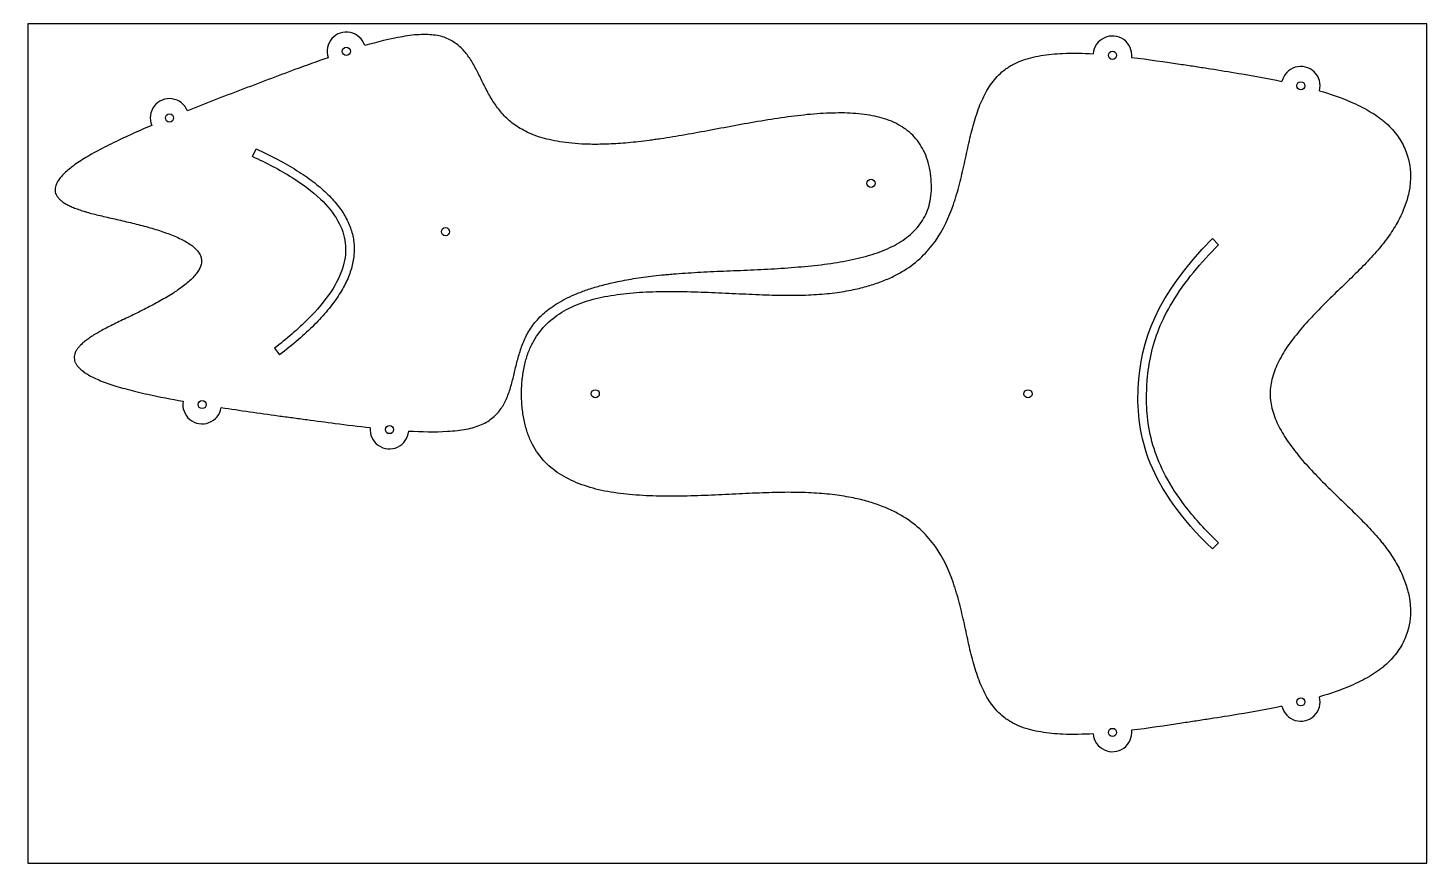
# Model space of a CAD drawing. Header units: inches. Extents: x 132 to 1257, y -131 to 658.
# Drawn here: x 750.9 to 850.9, y -130.6 to -70.9 of the extents above; entities that cross this region are included whole.
import ezdxf

# ---------------------------------------------------------------- set-up
doc = ezdxf.new("R2010")
doc.units = ezdxf.units.IN
doc.header["$MEASUREMENT"] = 0
doc.layers.add('Default', color=7, linetype='Continuous', true_color=0x000000)

msp = doc.modelspace()

# ---------------------------------------------------------------- linework, layer by layer
for p, q in [((766.98, -80.06), (767.23, -79.51)), ((836.02, -86.36), (835.58, -85.93)), ((768.54, -93.76), (768.91, -94.24)), ((836.01, -107.67), (835.58, -108.11))]:
    msp.add_line(p, q)
for centre in [(773.68, -72.54), (828.44, -72.82), (841.9, -75), (761.04, -77.3), (811.18, -81.97), (780.76, -85.43), (791.47, -97.02), (822.4, -97.02), (763.37, -97.79), (776.76, -99.58), (841.9, -119.05), (828.44, -121.23)]:
    msp.add_circle(centre, 0.291)
for centre, start, end in [((773.68, -72.54), 17.8755, 198.6862), ((828.44, -72.82), 353.7838, 175.5067), ((841.9, -75), 345.1026, 167.1169), ((761.04, -77.3), 22.0212, 202.6569), ((763.37, -97.79), 170.3337, 350.9686), ((776.76, -99.58), 174.3036, 355.1183), ((841.9, -119.05), 192.8831, 14.8954), ((828.44, -121.23), 184.4924, 6.2162)]:
    msp.add_arc(centre, 1.38, start, end)
for points, knots in [([(778.13, -99.69), (779.07, -99.73), (779.98, -99.76), (781.14, -99.69), (781.38, -99.67), (781.83, -99.62), (782.04, -99.59), (782.45, -99.51), (782.65, -99.46), (783.01, -99.35), (783.18, -99.29), (783.5, -99.15), (783.64, -99.08), (784.04, -98.83), (784.27, -98.64), (784.67, -98.2), (784.83, -97.96), (785.1, -97.46), (785.21, -97.18), (785.41, -96.63), (785.49, -96.33), (785.64, -95.74), (785.71, -95.44), (785.85, -94.83), (785.93, -94.52), (786.07, -94.07), (786.11, -93.92), (786.22, -93.62), (786.28, -93.47), (786.46, -93.02), (786.61, -92.73), (786.97, -92.15), (787.18, -91.88), (787.55, -91.49), (787.69, -91.36), (787.98, -91.11), (788.13, -90.98), (788.47, -90.74), (788.66, -90.62), (789.05, -90.39), (789.25, -90.27), (789.7, -90.05), (789.94, -89.95), (790.45, -89.74), (790.71, -89.64), (791.29, -89.45), (791.59, -89.36), (792.23, -89.19), (792.57, -89.11), (793.34, -88.94), (793.77, -88.86), (794.68, -88.71), (795.16, -88.65), (795.9, -88.56), (796.16, -88.53), (796.49, -88.5), (796.56, -88.5), (796.69, -88.48), (796.76, -88.48), (796.97, -88.46), (797.11, -88.45), (797.54, -88.41), (797.82, -88.39), (798.41, -88.36), (798.71, -88.34), (799.63, -88.29), (800.26, -88.26), (801.52, -88.21), (802.17, -88.18), (803.46, -88.12), (804.12, -88.09), (805.4, -88), (806.05, -87.95), (807.3, -87.83), (807.93, -87.76), (808.83, -87.62), (809.12, -87.57), (809.7, -87.46), (809.98, -87.4), (810.53, -87.27), (810.8, -87.2), (811.32, -87.04), (811.57, -86.96), (812.06, -86.78), (812.29, -86.68), (812.74, -86.47), (812.96, -86.36), (813.55, -86), (813.92, -85.72), (814.56, -85.09), (814.82, -84.74), (815.12, -84.15), (815.21, -83.94), (815.35, -83.5), (815.4, -83.28), (815.48, -82.8), (815.5, -82.55), (815.5, -82.02), (815.49, -81.75), (815.46, -81.48), (815.43, -81.21), (815.38, -80.94), (815.26, -80.43), (815.18, -80.19), (815, -79.74), (814.89, -79.53), (814.66, -79.14), (814.53, -78.95), (814.1, -78.45), (813.77, -78.16), (813.01, -77.69), (812.59, -77.5), (811.92, -77.29), (811.69, -77.23), (811.2, -77.12), (810.95, -77.08), (810.44, -77.01), (810.17, -76.99), (809.63, -76.95), (809.36, -76.94), (808.79, -76.94), (808.5, -76.95), (807.92, -76.97), (807.62, -76.98), (806.7, -77.05), (806.08, -77.12), (804.83, -77.28), (804.19, -77.38), (802.92, -77.59), (802.27, -77.7), (801, -77.94), (800.37, -78.05), (799.12, -78.29), (798.5, -78.4), (797.59, -78.56), (797.3, -78.61), (796.72, -78.7), (796.43, -78.75), (796.01, -78.81), (795.87, -78.83), (795.66, -78.86), (795.6, -78.87), (795.46, -78.89), (795.39, -78.9), (795.07, -78.94), (794.81, -78.97), (794.06, -79.06), (793.58, -79.1), (792.66, -79.16), (792.22, -79.18), (791.44, -79.19), (791.09, -79.19), (790.43, -79.16), (790.11, -79.14), (789.51, -79.08), (789.23, -79.05), (788.69, -78.96), (788.43, -78.91), (787.95, -78.8), (787.72, -78.74), (787.29, -78.6), (787.08, -78.52), (786.7, -78.36), (786.52, -78.27), (786.17, -78.09), (786.01, -78), (785.57, -77.7), (785.3, -77.48), (784.82, -77), (784.61, -76.75), (784.33, -76.36), (784.24, -76.23), (784.07, -75.96), (783.99, -75.82), (783.75, -75.41), (783.61, -75.12), (783.33, -74.57), (783.19, -74.28), (782.92, -73.74), (782.77, -73.47), (782.46, -72.97), (782.29, -72.74), (781.91, -72.3), (781.7, -72.11), (781.21, -71.77), (780.95, -71.63), (780.5, -71.48), (780.35, -71.44), (780, -71.38), (779.83, -71.36), (779.45, -71.33), (779.25, -71.33), (778.83, -71.35), (778.61, -71.36), (778.16, -71.41), (777.93, -71.45), (776.78, -71.64), (775.9, -71.88), (774.99, -72.12)], [21.33734, 21.33734, 21.33734, 21.33734, 25.86095, 25.86095, 27.02438, 27.02438, 28.09497, 28.09497, 29.07168, 29.07168, 29.96221, 29.96221, 30.77301, 30.77301, 32.26005, 32.26005, 33.67371, 33.67371, 35.10456, 35.10456, 36.58431, 36.58431, 38.10189, 38.10189, 39.66047, 39.66047, 40.44524, 40.44524, 41.23472, 41.23472, 42.85027, 42.85027, 44.56784, 44.56784, 45.49247, 45.49247, 46.4829, 46.4829, 47.55512, 47.55512, 48.72533, 48.72533, 50.0096, 50.0096, 51.42365, 51.42365, 52.98276, 52.98276, 54.70176, 54.70176, 56.85303, 56.85303, 59.24778, 59.24778, 60.54348, 60.54348, 60.87797, 60.87797, 61.21672, 61.21672, 61.9065, 61.9065, 63.33145, 63.33145, 64.80953, 64.80953, 67.88586, 67.88586, 71.06953, 71.06953, 74.27208, 74.27208, 77.43257, 77.43257, 80.48213, 80.48213, 81.9524, 81.9524, 83.37362, 83.37362, 84.74077, 84.74077, 86.04799, 86.04799, 87.29671, 87.29671, 88.48906, 88.48906, 90.73331, 90.73331, 92.89607, 92.89607, 93.99383, 93.99383, 95.14388, 95.14388, 96.37453, 96.37453, 97.71236, 97.71236, 97.71236, 99.05047, 99.05047, 100.28136, 100.28136, 101.43162, 101.43162, 102.5296, 102.5296, 104.69282, 104.69282, 106.93764, 106.93764, 108.13032, 108.13032, 109.37938, 109.37938, 110.68697, 110.68697, 112.05452, 112.05452, 113.47614, 113.47614, 114.94682, 114.94682, 117.99719, 117.99719, 121.15846, 121.15846, 124.36171, 124.36171, 127.54595, 127.54595, 130.62269, 130.62269, 132.10091, 132.10091, 133.52594, 133.52594, 134.21574, 134.21574, 134.5545, 134.5545, 134.88899, 134.88899, 136.18469, 136.18469, 138.5794, 138.5794, 140.73058, 140.73058, 142.4489, 142.4489, 144.00741, 144.00741, 145.42095, 145.42095, 146.70479, 146.70479, 147.87463, 147.87463, 148.94655, 148.94655, 149.93674, 149.93674, 150.86116, 150.86116, 152.57842, 152.57842, 154.19371, 154.19371, 154.98307, 154.98307, 155.76773, 155.76773, 157.32608, 157.32608, 158.84346, 158.84346, 160.32303, 160.32303, 161.7537, 161.7537, 163.16713, 163.16713, 164.65377, 164.65377, 165.46426, 165.46426, 166.35439, 166.35439, 167.33064, 167.33064, 168.40075, 168.40075, 169.56367, 169.56367, 174.09207, 174.09207, 174.09207, 174.09207]), ([(772.37, -72.99), (771.59, -73.26), (770.79, -73.55), (769.37, -74.08), (768.73, -74.32), (767.77, -74.68), (767.45, -74.8), (766.81, -75.05), (766.48, -75.17), (764.88, -75.78), (763.59, -76.27), (762.32, -76.78)], [178.63826, 178.63826, 178.63826, 178.63826, 182.75561, 182.75561, 186.11124, 186.11124, 187.80342, 187.80342, 189.49543, 189.49543, 196.25451, 196.25451, 196.25451, 196.25451]), ([(827.06, -121.34), (826.34, -121.37), (825.61, -121.39), (824.63, -121.35), (824.36, -121.33), (823.84, -121.28), (823.58, -121.24), (823.08, -121.16), (822.83, -121.11), (822.37, -120.99), (822.14, -120.92), (821.72, -120.76), (821.52, -120.67), (821.23, -120.51), (821.14, -120.46), (820.96, -120.35), (820.87, -120.29), (820.62, -120.1), (820.46, -119.97), (820.02, -119.53), (819.77, -119.2), (819.32, -118.47), (819.13, -118.07), (818.8, -117.24), (818.66, -116.8), (818.4, -115.89), (818.28, -115.41), (818.06, -114.45), (817.96, -113.96), (817.74, -112.98), (817.63, -112.49), (817.44, -111.76), (817.37, -111.52), (817.26, -111.16), (817.23, -111.04), (817.15, -110.8), (817.11, -110.68), (816.76, -109.64), (816.35, -108.75), (815.49, -107.54), (815.17, -107.16), (814.42, -106.45), (813.99, -106.12), (813.29, -105.69), (813.04, -105.55), (812.5, -105.28), (812.22, -105.16), (811.62, -104.93), (811.3, -104.82), (810.63, -104.63), (810.28, -104.54), (809.48, -104.38), (809.04, -104.31), (808.1, -104.19), (807.6, -104.14), (806.84, -104.1), (806.57, -104.08), (806.23, -104.07), (806.16, -104.07), (806.02, -104.07), (805.95, -104.07), (805.74, -104.07), (805.6, -104.07), (805.16, -104.06), (804.87, -104.07), (804.27, -104.08), (803.96, -104.09), (803.35, -104.11), (803.03, -104.12), (802.4, -104.15), (802.07, -104.16), (801.1, -104.21), (800.44, -104.24), (799.12, -104.3), (798.46, -104.32), (797.14, -104.35), (796.48, -104.35), (795.2, -104.32), (794.56, -104.28), (793.33, -104.17), (792.73, -104.09), (791.59, -103.86), (791.04, -103.71), (790.01, -103.34), (789.53, -103.12), (788.64, -102.58), (788.24, -102.27), (787.52, -101.52), (787.22, -101.1), (786.85, -100.39), (786.74, -100.13), (786.55, -99.59), (786.47, -99.31), (786.34, -98.71), (786.29, -98.39), (786.22, -97.72), (786.2, -97.37), (786.2, -97.02), (786.2, -96.67), (786.22, -96.32), (786.29, -95.65), (786.34, -95.34), (786.47, -94.73), (786.55, -94.45), (786.74, -93.91), (786.85, -93.66), (787.22, -92.95), (787.52, -92.52), (788.24, -91.78), (788.64, -91.46), (789.53, -90.92), (790.01, -90.7), (791.04, -90.33), (791.59, -90.18), (792.73, -89.96), (793.34, -89.88), (794.56, -89.76), (795.2, -89.73), (796.48, -89.7), (797.14, -89.7), (798.46, -89.72), (799.13, -89.75), (800.44, -89.8), (801.1, -89.83), (802.08, -89.88), (802.4, -89.89), (803.03, -89.92), (803.35, -89.93), (803.97, -89.96), (804.27, -89.96), (804.87, -89.98), (805.17, -89.98), (805.6, -89.98), (805.75, -89.98), (805.96, -89.97), (806.03, -89.97), (806.17, -89.97), (806.24, -89.97), (806.57, -89.96), (806.84, -89.95), (807.6, -89.9), (808.1, -89.86), (809.04, -89.74), (809.48, -89.66), (810.28, -89.5), (810.63, -89.41), (811.3, -89.22), (811.62, -89.11), (812.22, -88.88), (812.51, -88.76), (813.04, -88.49), (813.3, -88.35), (814, -87.92), (814.42, -87.6), (815.17, -86.88), (815.49, -86.51), (816.35, -85.29), (816.76, -84.4), (817.11, -83.36), (817.15, -83.24), (817.23, -83.01), (817.26, -82.89), (817.37, -82.53), (817.44, -82.28), (817.63, -81.55), (817.74, -81.06), (817.96, -80.08), (818.06, -79.59), (818.28, -78.63), (818.4, -78.16), (818.66, -77.25), (818.8, -76.8), (819.13, -75.97), (819.32, -75.57), (819.76, -74.85), (820.02, -74.52), (820.46, -74.08), (820.62, -73.94), (820.87, -73.76), (820.95, -73.7), (821.13, -73.59), (821.23, -73.53), (821.52, -73.38), (821.72, -73.29), (822.14, -73.13), (822.37, -73.06), (822.83, -72.94), (823.07, -72.88), (823.57, -72.8), (823.83, -72.77), (824.36, -72.71), (824.62, -72.7), (825.61, -72.65), (826.33, -72.67), (827.06, -72.71)], [22.6543, 22.6543, 22.6543, 22.6543, 25.62403, 25.62403, 26.71722, 26.71722, 27.79076, 27.79076, 28.80459, 28.80459, 29.76176, 29.76176, 30.66916, 30.66916, 31.10782, 31.10782, 31.53875, 31.53875, 32.38835, 32.38835, 34.10168, 34.10168, 35.89338, 35.89338, 37.79465, 37.79465, 39.79109, 39.79109, 41.84629, 41.84629, 43.93028, 43.93028, 44.96626, 44.96626, 45.48106, 45.48106, 45.99338, 45.99338, 50.03698, 50.03698, 52.08727, 52.08727, 54.2816, 54.2816, 55.46781, 55.46781, 56.73789, 56.73789, 58.10893, 58.10893, 59.59778, 59.59778, 61.44257, 61.44257, 63.48157, 63.48157, 64.58165, 64.58165, 64.86538, 64.86538, 65.15264, 65.15264, 65.7374, 65.7374, 66.94494, 66.94494, 68.19713, 68.19713, 69.48663, 69.48663, 70.80583, 70.80583, 73.50246, 73.50246, 76.21779, 76.21779, 78.89772, 78.89772, 81.48899, 81.48899, 83.94866, 83.94866, 86.25429, 86.25429, 88.41841, 88.41841, 90.50548, 90.50548, 92.63876, 92.63876, 93.76909, 93.76909, 94.97659, 94.97659, 96.28399, 96.28399, 97.71236, 97.71236, 97.71236, 99.14095, 99.14095, 100.44853, 100.44853, 101.65619, 101.65619, 102.78666, 102.78666, 104.92024, 104.92024, 107.00765, 107.00765, 109.17219, 109.17219, 111.47832, 111.47832, 113.93852, 113.93852, 116.53033, 116.53033, 119.21076, 119.21076, 121.92653, 121.92653, 124.6235, 124.6235, 125.94282, 125.94282, 127.2324, 127.2324, 128.48465, 128.48465, 129.6922, 129.6922, 130.27695, 130.27695, 130.56419, 130.56419, 130.84791, 130.84791, 131.94793, 131.94793, 133.98681, 133.98681, 135.83147, 135.83147, 137.31968, 137.31968, 138.69018, 138.69018, 139.9598, 139.9598, 141.14562, 141.14562, 143.33933, 143.33933, 145.38915, 145.38915, 149.4319, 149.4319, 149.94411, 149.94411, 150.45881, 150.45881, 151.49457, 151.49457, 153.57814, 153.57814, 155.63295, 155.63295, 157.62903, 157.62903, 159.53001, 159.53001, 161.32145, 161.32145, 163.03447, 163.03447, 163.88388, 163.88388, 164.31468, 164.31468, 164.7532, 164.7532, 165.66026, 165.66026, 166.61706, 166.61706, 167.63047, 167.63047, 168.70356, 168.70356, 169.79639, 169.79639, 172.77093, 172.77093, 172.77093, 172.77093]), ([(829.81, -72.97), (830.98, -73.11), (832.2, -73.29), (833.74, -73.52), (834.08, -73.57), (834.76, -73.68), (835.1, -73.73), (836.11, -73.89), (836.79, -74), (838.49, -74.28), (839.54, -74.47), (840.55, -74.69)], [176.52532, 176.52532, 176.52532, 176.52532, 181.50447, 181.50447, 182.91824, 182.91824, 184.3319, 184.3319, 187.13807, 187.13807, 191.45401, 191.45401, 191.45401, 191.45401]), ([(843.23, -75.35), (843.99, -75.58), (844.74, -75.83), (845.69, -76.24), (845.92, -76.35), (846.37, -76.57), (846.58, -76.69), (846.99, -76.93), (847.19, -77.05), (847.47, -77.25), (847.56, -77.32), (847.69, -77.42), (847.73, -77.45), (847.82, -77.52), (847.86, -77.56), (848.06, -77.73), (848.21, -77.87), (848.63, -78.32), (848.87, -78.64), (849.27, -79.31), (849.42, -79.66), (849.72, -80.64), (849.78, -81.26), (849.7, -82.23), (849.64, -82.56), (849.48, -83.23), (849.36, -83.56), (849.08, -84.25), (848.91, -84.59), (848.51, -85.28), (848.28, -85.63), (847.97, -86.05), (847.9, -86.14), (847.8, -86.27), (847.77, -86.31), (847.7, -86.4), (847.66, -86.44), (847.48, -86.66), (847.33, -86.84), (847.02, -87.18), (846.86, -87.36), (846.53, -87.71), (846.36, -87.88), (845.83, -88.41), (845.47, -88.77), (844.74, -89.48), (844.37, -89.83), (843.63, -90.55), (843.27, -90.92), (842.57, -91.65), (842.23, -92.02), (841.6, -92.77), (841.3, -93.14), (840.77, -93.9), (840.53, -94.29), (840.14, -95.06), (839.98, -95.45), (839.77, -96.23), (839.71, -96.62), (839.71, -97.42), (839.77, -97.81), (839.98, -98.59), (840.14, -98.98), (840.53, -99.75), (840.77, -100.14), (841.3, -100.9), (841.6, -101.28), (842.23, -102.02), (842.57, -102.39), (843.27, -103.12), (843.63, -103.49), (844.37, -104.21), (844.74, -104.57), (845.47, -105.27), (845.83, -105.63), (846.36, -106.16), (846.53, -106.33), (846.86, -106.68), (847.02, -106.86), (847.33, -107.2), (847.48, -107.38), (847.66, -107.6), (847.7, -107.64), (847.76, -107.73), (847.8, -107.77), (847.9, -107.9), (847.97, -107.99), (848.28, -108.41), (848.51, -108.76), (848.91, -109.45), (849.08, -109.79), (849.36, -110.48), (849.47, -110.81), (849.64, -111.48), (849.7, -111.81), (849.78, -112.78), (849.72, -113.4), (849.42, -114.38), (849.27, -114.73), (848.87, -115.4), (848.63, -115.72), (848.21, -116.17), (848.06, -116.31), (847.86, -116.48), (847.82, -116.52), (847.74, -116.59), (847.69, -116.62), (847.56, -116.72), (847.47, -116.79), (847.19, -116.99), (847, -117.11), (846.59, -117.35), (846.38, -117.47), (845.93, -117.69), (845.7, -117.8), (844.74, -118.21), (844, -118.46), (843.23, -118.69)], [195.22596, 195.22596, 195.22596, 195.22596, 198.45186, 198.45186, 199.50169, 199.50169, 200.50177, 200.50177, 201.45121, 201.45121, 201.90908, 201.90908, 202.13385, 202.13385, 202.35602, 202.35602, 203.22088, 203.22088, 204.86141, 204.86141, 206.43227, 206.43227, 209.03349, 209.03349, 210.40788, 210.40788, 211.87352, 211.87352, 213.45267, 213.45267, 215.16285, 215.16285, 215.61292, 215.61292, 215.84136, 215.84136, 216.07212, 216.07212, 217.01779, 217.01779, 217.99635, 217.99635, 219.00337, 219.00337, 221.07087, 221.07087, 223.19496, 223.19496, 225.30908, 225.30908, 227.36877, 227.36877, 229.33262, 229.33262, 231.17217, 231.17217, 232.88464, 232.88464, 234.51024, 234.51024, 236.13531, 236.13531, 237.84719, 237.84719, 239.68607, 239.68607, 241.64917, 241.64917, 243.70811, 243.70811, 245.82152, 245.82152, 247.94498, 247.94498, 250.01199, 250.01199, 251.01883, 251.01883, 251.99725, 251.99725, 252.94282, 252.94282, 253.17356, 253.17356, 253.40199, 253.40199, 253.85202, 253.85202, 255.56212, 255.56212, 257.14121, 257.14121, 258.60679, 258.60679, 259.98107, 259.98107, 262.58172, 262.58172, 264.15262, 264.15262, 265.79294, 265.79294, 266.65761, 266.65761, 266.87973, 266.87973, 267.10444, 267.10444, 267.5622, 267.5622, 268.5114, 268.5114, 269.51123, 269.51123, 270.56082, 270.56082, 273.79409, 273.79409, 273.79409, 273.79409]), ([(759.77, -77.83), (758.98, -78.17), (758.19, -78.52), (757.18, -79), (756.95, -79.11), (756.5, -79.33), (756.29, -79.45), (755.87, -79.67), (755.67, -79.77), (755.29, -79.99), (755.11, -80.1), (754.77, -80.3), (754.61, -80.41), (754.32, -80.61), (754.18, -80.71), (753.92, -80.91), (753.8, -81.01), (753.59, -81.2), (753.49, -81.29), (753.32, -81.48), (753.24, -81.57), (753.11, -81.74), (753.05, -81.83), (752.97, -81.99), (752.94, -82.05), (752.89, -82.19), (752.88, -82.25), (752.85, -82.45), (752.86, -82.57), (752.92, -82.75), (752.95, -82.81), (753.02, -82.92), (753.06, -82.98), (753.15, -83.09), (753.21, -83.14), (753.33, -83.25), (753.4, -83.3), (753.55, -83.4), (753.63, -83.45), (753.81, -83.55), (753.91, -83.59), (754.11, -83.69), (754.23, -83.73), (754.46, -83.82), (754.59, -83.87), (754.78, -83.93), (754.85, -83.95), (754.95, -83.98), (754.98, -83.99), (755.05, -84.01), (755.09, -84.02), (755.28, -84.08), (755.43, -84.12), (755.74, -84.2), (755.91, -84.24), (756.24, -84.32), (756.42, -84.36), (756.77, -84.44), (756.95, -84.48), (757.31, -84.56), (757.5, -84.61), (758.06, -84.74), (758.43, -84.83), (759.18, -85.02), (759.55, -85.12), (760.09, -85.28), (760.27, -85.33), (760.61, -85.45), (760.78, -85.51), (761.11, -85.63), (761.27, -85.69), (761.57, -85.82), (761.72, -85.89), (761.99, -86.03), (762.13, -86.1), (762.37, -86.24), (762.49, -86.32), (762.7, -86.47), (762.79, -86.55), (762.96, -86.71), (763.04, -86.8), (763.16, -86.97), (763.21, -87.05), (763.29, -87.23), (763.31, -87.32), (763.33, -87.51), (763.33, -87.6), (763.3, -87.79), (763.27, -87.89), (763.18, -88.08), (763.13, -88.18), (763, -88.37), (762.92, -88.47), (762.75, -88.67), (762.66, -88.77), (762.45, -88.97), (762.34, -89.06), (762.1, -89.26), (761.97, -89.36), (761.71, -89.55), (761.57, -89.65), (761.28, -89.84), (761.12, -89.94), (760.81, -90.13), (760.65, -90.22), (760.16, -90.5), (759.82, -90.68), (759.14, -91.03), (758.8, -91.21), (758.28, -91.46), (758.11, -91.54), (757.77, -91.7), (757.61, -91.78), (757.28, -91.94), (757.12, -92.02), (756.81, -92.17), (756.66, -92.25), (756.37, -92.4), (756.24, -92.47), (756.07, -92.57), (756.03, -92.59), (755.98, -92.61), (755.97, -92.62), (755.94, -92.64), (755.92, -92.65), (755.84, -92.69), (755.78, -92.73), (755.61, -92.83), (755.5, -92.9), (755.29, -93.05), (755.19, -93.11), (755.01, -93.25), (754.93, -93.32), (754.77, -93.45), (754.7, -93.52), (754.58, -93.65), (754.52, -93.72), (754.43, -93.85), (754.38, -93.91), (754.32, -94.04), (754.29, -94.1), (754.25, -94.23), (754.24, -94.29), (754.22, -94.48), (754.24, -94.61), (754.3, -94.79), (754.33, -94.85), (754.41, -94.97), (754.45, -95.03), (754.57, -95.16), (754.64, -95.23), (754.81, -95.38), (754.9, -95.45), (755.11, -95.59), (755.23, -95.66), (755.48, -95.8), (755.62, -95.86), (755.91, -96), (756.07, -96.07), (756.41, -96.2), (756.59, -96.26), (756.96, -96.39), (757.16, -96.45), (757.58, -96.58), (757.8, -96.64), (758.25, -96.76), (758.49, -96.82), (758.97, -96.94), (759.23, -97), (760.32, -97.24), (761.16, -97.4), (762.01, -97.56)], [-72.81603, -72.81603, -72.81603, -72.81603, -68.58987, -68.58987, -67.31856, -67.31856, -66.12283, -66.12283, -65.00837, -65.00837, -63.98046, -63.98046, -63.04372, -63.04372, -62.2019, -62.2019, -61.45184, -61.45184, -60.79038, -60.79038, -60.21258, -60.21258, -59.71061, -59.71061, -59.34825, -59.34825, -59.01884, -59.01884, -58.39923, -58.39923, -58.08666, -58.08666, -57.74977, -57.74977, -57.37673, -57.37673, -56.95862, -56.95862, -56.48908, -56.48908, -55.9621, -55.9621, -55.37628, -55.37628, -54.72933, -54.72933, -54.38248, -54.38248, -54.20312, -54.20312, -54.0198, -54.0198, -53.24909, -53.24909, -52.42528, -52.42528, -51.55742, -51.55742, -50.65494, -50.65494, -49.72746, -49.72746, -47.83616, -47.83616, -45.96824, -45.96824, -45.06057, -45.06057, -44.1849, -44.1849, -43.34986, -43.34986, -42.56342, -42.56342, -41.83517, -41.83517, -41.16843, -41.16843, -40.56589, -40.56589, -40.02557, -40.02557, -39.5377, -39.5377, -39.08122, -39.08122, -38.62488, -38.62488, -38.13719, -38.13719, -37.59709, -37.59709, -36.9948, -36.9948, -36.32836, -36.32836, -35.60044, -35.60044, -34.81436, -34.81436, -33.97969, -33.97969, -33.10439, -33.10439, -32.19709, -32.19709, -30.32986, -30.32986, -28.43911, -28.43911, -27.51183, -27.51183, -26.6095, -26.6095, -25.74171, -25.74171, -24.91789, -24.91789, -24.1471, -24.1471, -23.96374, -23.96374, -23.87355, -23.87355, -23.78435, -23.78435, -23.43741, -23.43741, -22.79027, -22.79027, -22.20424, -22.20424, -21.67701, -21.67701, -21.20723, -21.20723, -20.78888, -20.78888, -20.41563, -20.41563, -20.0786, -20.0786, -19.76598, -19.76598, -19.14668, -19.14668, -18.81765, -18.81765, -18.4558, -18.4558, -17.95437, -17.95437, -17.37717, -17.37717, -16.71635, -16.71635, -15.96693, -15.96693, -15.12577, -15.12577, -14.18967, -14.18967, -13.16235, -13.16235, -12.04843, -12.04843, -10.85318, -10.85318, -9.5823, -9.5823, -5.34741, -5.34741, -5.34741, -5.34741]), ([(766.98, -80.06), (767.95, -80.5), (769.66, -81.38), (771.76, -82.91), (773.12, -84.51), (773.73, -86.23), (773.53, -88.04), (772.56, -89.9), (770.85, -91.87), (769.39, -93.11), (768.54, -93.76)], [0, 0, 0, 0, 1.04918, 1.8885, 2.54701, 3.09492, 3.64283, 4.30135, 5.14066, 6.18984, 6.18984, 6.18984, 6.18984]), ([(836.01, -107.67), (835.24, -106.93), (833.91, -105.5), (831.98, -102.73), (830.98, -99.94), (830.85, -97.48), (830.92, -95.83), (831.15, -94.18), (831.73, -92.31), (833.15, -89.52), (834.77, -87.63), (836.02, -86.36)], [0, 0, 0, 0, 1.05116, 1.91855, 3.30938, 3.9266, 4.33113, 4.93405, 5.56034, 6.2507, 8.00011, 8.00011, 8.00011, 8.00011]), ([(764.73, -98), (766.09, -98.21), (767.45, -98.4), (769.15, -98.64), (769.49, -98.68), (770.17, -98.77), (770.51, -98.82), (771.53, -98.96), (772.21, -99.05), (773.71, -99.24), (774.55, -99.35), (775.38, -99.44)], [-0.8236, -0.8236, -0.8236, -0.8236, 5.92548, 5.92548, 7.61757, 7.61757, 9.30988, 9.30988, 12.66587, 12.66587, 16.79159, 16.79159, 16.79159, 16.79159]), ([(840.55, -119.36), (839.54, -119.57), (838.5, -119.76), (836.79, -120.05), (836.12, -120.15), (835.1, -120.31), (834.76, -120.36), (834.08, -120.47), (833.74, -120.52), (832.2, -120.75), (830.98, -120.94), (829.81, -121.08)], [3.9716, 3.9716, 3.9716, 3.9716, 8.27916, 8.27916, 11.08553, 11.08553, 12.49933, 12.49933, 13.91327, 13.91327, 18.90023, 18.90023, 18.90023, 18.90023])]:
    msp.add_open_spline(points, degree=3, knots=knots)
for points, degree in [([(767.23, -79.51), (780.35, -85.48), (768.91, -94.24)], 2), ([(835.58, -108.11), (830.96, -103.66), (829.29, -96.39), (831.57, -90.03), (835.58, -85.93)], 3)]:
    msp.add_open_spline(points, degree=degree)
at = {"layer": 'Default'}
msp.add_lwpolyline([(850.92, -130.57), (850.92, -70.57), (750.92, -70.57), (750.92, -130.57)], close=True, dxfattribs=at)

doc.saveas('drawing.dxf')
